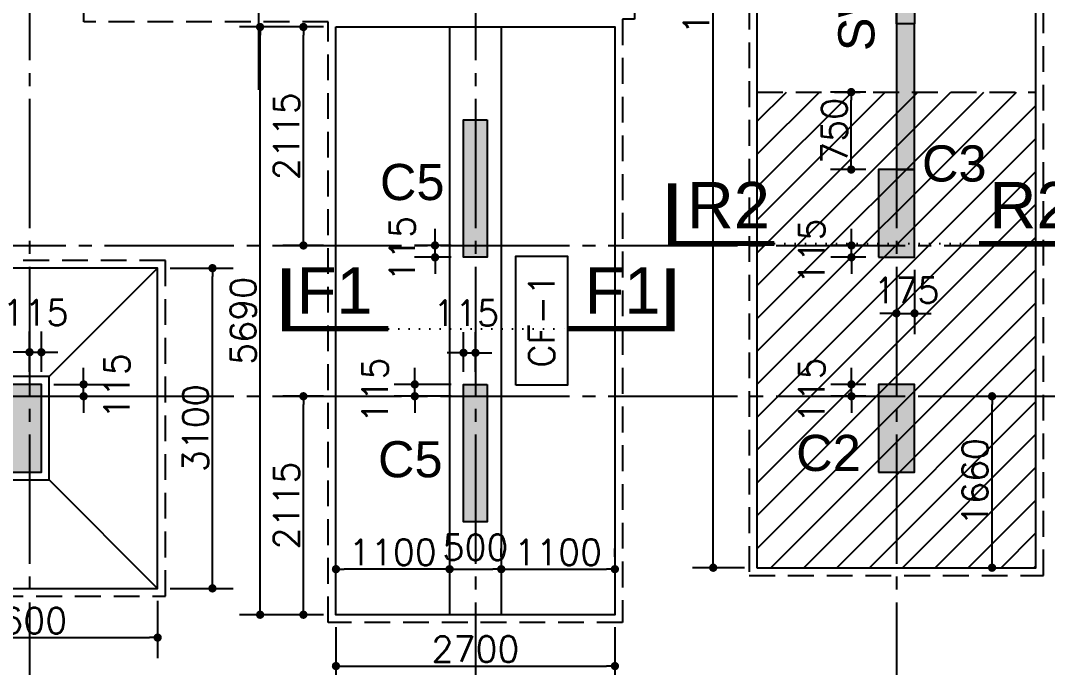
# Model space of a CAD drawing. Extents: x -200722 to 834823, y -494970 to 88783.
# Drawn here: x 308206 to 318145, y 27489 to 33752 of the extents above; entities that cross this region are included whole.
import ezdxf
from ezdxf.enums import TextEntityAlignment as Align

# ---------------------------------------------------------------- set-up
doc = ezdxf.new("R2010")
doc.units = 0
doc.header["$LTSCALE"] = 100
doc.header["$MEASUREMENT"] = 0
doc.header["$PDMODE"] = 34
for name, pattern in [('ACAD_ISO04W100', [30, 24, -3, 0, -3]), ('CL', [3.25, 2.5, -0.25, 0.25, -0.25]), ('DOT', [0.25, 0, -0.25]), ('HIDDEN', [0.375, 0.25, -0.125])]:
    doc.linetypes.add(name, pattern=pattern)
doc.layers.get('0').update_dxf_attribs({"linetype": 'CONTINUOUS'})
doc.layers.get('DEFPOINTS').update_dxf_attribs({"linetype": 'CONTINUOUS'})
for name, color, linetype in [('A-Grid', 5, 'ACAD_ISO04W100'), ('BEAM', 4, 'CONTINUOUS'), ('COL. SHED. STEEL.', 6, 'CONTINUOUS'), ('COL_H', 235, 'CONTINUOUS'), ('DIM', 3, 'CONTINUOUS'), ('F_EXEC', 3, 'HIDDEN'), ('F_FTG1', 11, 'CONTINUOUS'), ('TEXT', 2, 'CONTINUOUS')]:
    doc.layers.add(name, color=color, linetype=linetype)
doc.layers.add('HATCH', color=252, linetype='CONTINUOUS', lineweight=30)
doc.styles.add('AR', font='arial.ttf')
doc.styles.add('ROMANS', font='romans.shx')
doc.styles.get("Standard").update_dxf_attribs({"font": 'simplex.shx'})
doc.styles.add('TIMES-N', font='arial.ttf')
doc.dimstyles.new('STANDARD$0', dxfattribs={"dimtxt": 2.5, "dimasz": 2.5, "dimexe": 2, "dimexo": 0.7, "dimgap": 0.9, "dimtad": 1, "dimdec": 0, "dimdsep": 46, "dimtxsty": 'ROMANS', "dimcen": 0.09, "dimclrd": 4, "dimclre": 4, "dimclrt": 3, "dimadec": 0, "dimazin": 0, "dimtfac": 1, "dimtdec": 0, "dimtmove": 0, "dimatfit": 3, "dimfxl": 1, "dimtolj": 1, "dimtzin": 0, "dimarcsym": 0})

# ---------------------------------------------------------------- blocks, each defined once
blk = doc.blocks.new('DOT')
at = {"color": 0, "linetype": 'ByBlock'}
blk.add_line((-0.5, 0), (-1, 0), dxfattribs=at)
at = {"color": 0, "linetype": 'ByBlock', "const_width": 0.5}
blk.add_lwpolyline([(-0.25, 0, 1), (0.25, 0, 1)], format="xyb", close=True, dxfattribs=at)
blk = doc.blocks.new('*D634')
at = {"layer": 'BEAM', "color": 0, "lineweight": -2, "transparency": 16777216}
for p, q in [((312021.8, 30309.4), (312021.8, 30389.4)), ((312373.6, 30229.4), (311821.8, 30229.4)), ((312021.8, 30114.4), (312021.8, 30229.4)), ((312373.6, 30114.4), (311821.8, 30114.4)), ((312021.8, 30034.4), (312021.8, 29954.4))]:
    blk.add_line(p, q, dxfattribs=at)
at = {"layer": 'DEFPOINTS', "color": 0, "lineweight": -3, "transparency": 16777216}
for p in [(312021.8, 30229.4), (312493.6, 30229.4, 7446.6), (312493.6, 30114.4, 7446.6)]:
    blk.add_point(p, dxfattribs=at)
at = {"layer": 'BEAM', "color": 0, "lineweight": -2, "transparency": 16777216, "xscale": 80, "yscale": 80, "zscale": 80}
for p, rotation in [((312021.8, 30229.4), 270), ((312021.8, 30114.4), 90)]:
    blk.add_blockref('DOT', p, dxfattribs=dict(at, rotation=rotation))
at = {"layer": 'BEAM', "color": 0, "transparency": 16777216, "insert": (311637.8, 30171.9), "char_height": 248, "attachment_point": 5, "rotation": 90}
blk.add_mtext('\\A1;115', dxfattribs=at)
blk = doc.blocks.new('_DOT')
at = {"color": 0, "linetype": 'ByBlock'}
blk.add_line((-0.5, 0), (-1, 0), dxfattribs=at)
at = {"color": 0, "linetype": 'ByBlock', "const_width": 0.5}
blk.add_lwpolyline([(-0.25, 0, 1), (0.25, 0, 1)], format="xyb", close=True, dxfattribs=at)
blk = doc.blocks.new('*D635')
at = {"layer": 'BEAM', "color": 0, "lineweight": -2, "transparency": 16777216}
for p, q in [((312217.4, 31654.4), (312217.4, 31734.4)), ((312373.6, 31574.4), (312017.4, 31574.4)), ((312217.4, 31459.4), (312217.4, 31574.4)), ((312373.6, 31459.4), (312017.4, 31459.4)), ((312217.4, 31379.4), (312217.4, 31299.4))]:
    blk.add_line(p, q, dxfattribs=at)
at = {"layer": 'DEFPOINTS', "color": 0, "lineweight": -3, "transparency": 16777216}
for p in [(312217.4, 31574.4), (312493.6, 31574.4, 7446.6), (312493.6, 31459.4, 7446.6)]:
    blk.add_point(p, dxfattribs=at)
at = {"layer": 'BEAM', "color": 0, "lineweight": -2, "transparency": 16777216, "xscale": 80, "yscale": 80, "zscale": 80}
for p, rotation in [((312217.4, 31574.4), 270), ((312217.4, 31459.4), 90)]:
    blk.add_blockref('DOT', p, dxfattribs=dict(at, rotation=rotation))
at = {"layer": 'BEAM', "color": 0, "transparency": 16777216, "insert": (311899.5, 31541.3), "char_height": 248, "attachment_point": 5, "rotation": 90}
blk.add_mtext('\\A1;115', dxfattribs=at)
blk = doc.blocks.new('*D636')
at = {"layer": 'BEAM', "color": 0, "lineweight": -2, "transparency": 16777216}
for p, q in [((312493.6, 30349.4), (312493.6, 30735.4)), ((312608.6, 30349.4), (312608.6, 30735.4)), ((312413.6, 30535.4), (312333.6, 30535.4)), ((312493.6, 30535.4), (312608.6, 30535.4)), ((312688.6, 30535.4), (312768.6, 30535.4))]:
    blk.add_line(p, q, dxfattribs=at)
at = {"layer": 'DEFPOINTS', "color": 0, "lineweight": -3, "transparency": 16777216}
for p in [(312608.6, 30535.4), (312493.6, 30229.4, 7446.6), (312608.6, 30229.4, 7446.6)]:
    blk.add_point(p, dxfattribs=at)
at = {"layer": 'BEAM', "color": 0, "lineweight": -2, "transparency": 16777216, "xscale": 80, "yscale": 80, "zscale": 80}
blk.add_blockref('DOT', (312493.6, 30535.4), dxfattribs=at)
at = {"layer": 'BEAM', "color": 0, "lineweight": -2, "transparency": 16777216, "xscale": 80, "yscale": 80, "zscale": 80, "rotation": 180}
blk.add_blockref('DOT', (312608.6, 30535.4), dxfattribs=at)
at = {"layer": 'BEAM', "color": 0, "transparency": 16777216, "insert": (312518.2, 30919.4), "char_height": 248, "attachment_point": 5}
blk.add_mtext('\\A1;115', dxfattribs=at)
blk = doc.blocks.new('*D637')
at = {"layer": 'BEAM', "color": 0, "lineweight": -2, "transparency": 16777216}
for p, q in [((311138.6, 30114.4), (310743.7, 30114.4)), ((310943.7, 28079.4), (310943.7, 30034.4)), ((311138.6, 27999.4), (310743.7, 27999.4))]:
    blk.add_line(p, q, dxfattribs=at)
at = {"layer": 'DEFPOINTS', "color": 0, "lineweight": -3, "transparency": 16777216}
for p in [(310943.7, 30114.4), (311258.6, 30114.4, 7446.6), (311258.6, 27999.4, 7446.6)]:
    blk.add_point(p, dxfattribs=at)
at = {"layer": 'BEAM', "color": 0, "lineweight": -2, "transparency": 16777216, "xscale": 80, "yscale": 80, "zscale": 80}
for p, rotation in [((310943.7, 30114.4), 90), ((310943.7, 27999.4), 270)]:
    blk.add_blockref('DOT', p, dxfattribs=dict(at, rotation=rotation))
at = {"layer": 'BEAM', "color": 0, "transparency": 16777216, "insert": (310779.7, 29056.9), "char_height": 248, "attachment_point": 5, "rotation": 90}
blk.add_mtext('\\A1;2115', dxfattribs=at)
blk = doc.blocks.new('*D638')
at = {"layer": 'BEAM', "color": 0, "lineweight": -2, "transparency": 16777216}
for p, q in [((311138.6, 33689.4), (310743.7, 33689.4)), ((310943.7, 31654.4), (310943.7, 33609.4)), ((311138.6, 31574.4), (310743.7, 31574.4))]:
    blk.add_line(p, q, dxfattribs=at)
at = {"layer": 'DEFPOINTS', "color": 0, "lineweight": -3, "transparency": 16777216}
for p in [(310943.7, 33689.4), (311258.6, 33689.4, 7446.6), (311258.6, 31574.4, 7446.6)]:
    blk.add_point(p, dxfattribs=at)
at = {"layer": 'BEAM', "color": 0, "lineweight": -2, "transparency": 16777216, "xscale": 80, "yscale": 80, "zscale": 80}
for p, rotation in [((310943.7, 33689.4), 90), ((310943.7, 31574.4), 270)]:
    blk.add_blockref('DOT', p, dxfattribs=dict(at, rotation=rotation))
at = {"layer": 'BEAM', "color": 0, "transparency": 16777216, "insert": (310779.7, 32631.9), "char_height": 248, "attachment_point": 5, "rotation": 90}
blk.add_mtext('\\A1;2115', dxfattribs=at)
blk = doc.blocks.new('*D639')
at = {"layer": 'BEAM', "color": 0, "lineweight": -2, "transparency": 16777216}
for p, q in [((311138.6, 33689.4), (310324.5, 33689.4)), ((310524.5, 28079.4), (310524.5, 33609.4)), ((311138.6, 27999.4), (310324.5, 27999.4))]:
    blk.add_line(p, q, dxfattribs=at)
at = {"layer": 'DEFPOINTS', "color": 0, "lineweight": -3, "transparency": 16777216}
for p in [(310524.5, 33689.4), (311258.6, 33689.4, 7446.6), (311258.6, 27999.4, 7446.6)]:
    blk.add_point(p, dxfattribs=at)
at = {"layer": 'BEAM', "color": 0, "lineweight": -2, "transparency": 16777216, "xscale": 80, "yscale": 80, "zscale": 80}
for p, rotation in [((310524.5, 33689.4), 90), ((310524.5, 27999.4), 270)]:
    blk.add_blockref('DOT', p, dxfattribs=dict(at, rotation=rotation))
at = {"layer": 'BEAM', "color": 0, "transparency": 16777216, "insert": (310360.5, 30844.4), "char_height": 248, "attachment_point": 5, "rotation": 90}
blk.add_mtext('\\A1;5690', dxfattribs=at)
blk = doc.blocks.new('*D640')
at = {"layer": 'BEAM', "color": 0, "lineweight": -2, "transparency": 16777216}
for p, q in [((311258.6, 27879.4), (311258.6, 27302.3)), ((313958.6, 27879.4), (313958.6, 27302.3)), ((311338.6, 27502.3), (313878.6, 27502.3))]:
    blk.add_line(p, q, dxfattribs=at)
at = {"layer": 'DEFPOINTS', "color": 0, "lineweight": -3, "transparency": 16777216}
for p in [(311258.6, 27999.4, 7446.6), (313958.6, 27999.4, 7446.6), (313958.6, 27502.3)]:
    blk.add_point(p, dxfattribs=at)
at = {"layer": 'BEAM', "color": 0, "lineweight": -2, "transparency": 16777216, "xscale": 80, "yscale": 80, "zscale": 80, "rotation": 180}
blk.add_blockref('DOT', (311258.6, 27502.3), dxfattribs=at)
at = {"layer": 'BEAM', "color": 0, "lineweight": -2, "transparency": 16777216, "xscale": 80, "yscale": 80, "zscale": 80}
blk.add_blockref('DOT', (313958.6, 27502.3), dxfattribs=at)
at = {"layer": 'BEAM', "color": 0, "transparency": 16777216, "insert": (312608.6, 27666.3), "char_height": 248, "attachment_point": 5}
blk.add_mtext('\\A1;2700', dxfattribs=at)
blk = doc.blocks.new('*D641')
at = {"layer": 'BEAM', "color": 0, "lineweight": -2, "transparency": 16777216}
for p, q in [((311258.6, 28560.4), (311258.6, 28640.4)), ((312358.6, 28560.4), (312358.6, 28640.4)), ((312278.6, 28440.4), (311338.6, 28440.4))]:
    blk.add_line(p, q, dxfattribs=at)
at = {"layer": 'DEFPOINTS', "color": 0, "lineweight": -3, "transparency": 16777216}
for p in [(311258.6, 28440.4, 7446.6), (311258.6, 28440.4), (312358.6, 28440.4, 7446.6)]:
    blk.add_point(p, dxfattribs=at)
at = {"layer": 'BEAM', "color": 0, "lineweight": -2, "transparency": 16777216, "xscale": 80, "yscale": 80, "zscale": 80, "rotation": 180}
blk.add_blockref('DOT', (311258.6, 28440.4), dxfattribs=at)
at = {"layer": 'BEAM', "color": 0, "lineweight": -2, "transparency": 16777216, "xscale": 80, "yscale": 80, "zscale": 80}
blk.add_blockref('DOT', (312358.6, 28440.4), dxfattribs=at)
at = {"layer": 'BEAM', "color": 0, "transparency": 16777216, "insert": (311808.6, 28604.4), "char_height": 248, "attachment_point": 5}
blk.add_mtext('\\A1;1100', dxfattribs=at)
blk = doc.blocks.new('*D642')
at = {"layer": 'BEAM', "color": 0, "lineweight": -2, "transparency": 16777216}
for p, q in [((312858.6, 28560.4), (312858.6, 28640.4)), ((313958.6, 28560.4), (313958.6, 28640.4)), ((312938.6, 28440.4), (313878.6, 28440.4))]:
    blk.add_line(p, q, dxfattribs=at)
at = {"layer": 'DEFPOINTS', "color": 0, "lineweight": -3, "transparency": 16777216}
for p in [(312858.6, 28440.4, 7446.6), (313958.6, 28440.4, 7446.6), (313958.6, 28440.4)]:
    blk.add_point(p, dxfattribs=at)
at = {"layer": 'BEAM', "color": 0, "lineweight": -2, "transparency": 16777216, "xscale": 80, "yscale": 80, "zscale": 80, "rotation": 180}
blk.add_blockref('DOT', (312858.6, 28440.4), dxfattribs=at)
at = {"layer": 'BEAM', "color": 0, "lineweight": -2, "transparency": 16777216, "xscale": 80, "yscale": 80, "zscale": 80}
blk.add_blockref('DOT', (313958.6, 28440.4), dxfattribs=at)
at = {"layer": 'BEAM', "color": 0, "transparency": 16777216, "insert": (313408.6, 28604.4), "char_height": 248, "attachment_point": 5}
blk.add_mtext('\\A1;1100', dxfattribs=at)
blk = doc.blocks.new('*D643')
at = {"layer": 'BEAM', "color": 0, "lineweight": -2, "transparency": 16777216}
for p, q in [((312858.6, 28560.4), (312858.6, 28640.4)), ((312438.6, 28440.4), (312778.6, 28440.4)), ((312358.6, 28320.4), (312358.6, 28240.4))]:
    blk.add_line(p, q, dxfattribs=at)
at = {"layer": 'DEFPOINTS', "color": 0, "lineweight": -3, "transparency": 16777216}
for p in [(312358.6, 28440.4, 7446.6), (312858.6, 28440.4, 7446.6), (312858.6, 28440.4)]:
    blk.add_point(p, dxfattribs=at)
at = {"layer": 'BEAM', "color": 0, "lineweight": -2, "transparency": 16777216, "xscale": 80, "yscale": 80, "zscale": 80, "rotation": 180}
blk.add_blockref('DOT', (312358.6, 28440.4), dxfattribs=at)
at = {"layer": 'BEAM', "color": 0, "lineweight": -2, "transparency": 16777216, "xscale": 80, "yscale": 80, "zscale": 80}
blk.add_blockref('DOT', (312858.6, 28440.4), dxfattribs=at)
at = {"layer": 'BEAM', "color": 0, "transparency": 16777216, "insert": (312608.6, 28652.2), "char_height": 248, "attachment_point": 5}
blk.add_mtext('\\A1;500', dxfattribs=at)
blk = doc.blocks.new('*D693')
at = {"layer": 'BEAM', "color": 0, "lineweight": -2, "transparency": 16777216}
for p, q in [((306932.6, 28134.4), (306932.6, 27578.2)), ((309532.6, 28134.4), (309532.6, 27578.2)), ((307012.6, 27778.2), (309452.6, 27778.2))]:
    blk.add_line(p, q, dxfattribs=at)
at = {"layer": 'DEFPOINTS', "color": 0, "lineweight": -3, "transparency": 16777216}
for p in [(306932.6, 28254.4, 7446.6), (309532.6, 28254.4, 7446.6), (309532.6, 27778.2)]:
    blk.add_point(p, dxfattribs=at)
at = {"layer": 'BEAM', "color": 0, "lineweight": -2, "transparency": 16777216, "xscale": 80, "yscale": 80, "zscale": 80, "rotation": 180}
blk.add_blockref('DOT', (306932.6, 27778.2), dxfattribs=at)
at = {"layer": 'BEAM', "color": 0, "lineweight": -2, "transparency": 16777216, "xscale": 80, "yscale": 80, "zscale": 80}
blk.add_blockref('DOT', (309532.6, 27778.2), dxfattribs=at)
at = {"layer": 'BEAM', "color": 0, "transparency": 16777216, "insert": (308232.6, 27942.2), "char_height": 248, "attachment_point": 5}
blk.add_mtext('\\A1;2600', dxfattribs=at)
blk = doc.blocks.new('*D694')
at = {"layer": 'BEAM', "color": 0, "lineweight": -2, "transparency": 16777216}
for p, q in [((309652.6, 31354.4), (310263.2, 31354.4)), ((310063.2, 28334.4), (310063.2, 31274.4)), ((309652.6, 28254.4), (310263.2, 28254.4))]:
    blk.add_line(p, q, dxfattribs=at)
at = {"layer": 'DEFPOINTS', "color": 0, "lineweight": -3, "transparency": 16777216}
for p in [(309532.6, 31354.4, 7446.6), (310063.2, 31354.4), (309532.6, 28254.4, 7446.6)]:
    blk.add_point(p, dxfattribs=at)
at = {"layer": 'BEAM', "color": 0, "lineweight": -2, "transparency": 16777216, "xscale": 80, "yscale": 80, "zscale": 80}
for p, rotation in [((310063.2, 31354.4), 90), ((310063.2, 28254.4), 270)]:
    blk.add_blockref('DOT', p, dxfattribs=dict(at, rotation=rotation))
at = {"layer": 'BEAM', "color": 0, "transparency": 16777216, "insert": (309899.2, 29804.4), "char_height": 248, "attachment_point": 5, "rotation": 90}
blk.add_mtext('\\A1;3100', dxfattribs=at)
blk = doc.blocks.new('*D785')
at = {"layer": 'BEAM', "color": 0, "lineweight": -2, "transparency": 16777216}
for p, q in [((308292.6, 30349.4), (308292.6, 30740.5)), ((308407.6, 30349.4), (308407.6, 30740.5)), ((308212.6, 30540.5), (308132.6, 30540.5)), ((308292.6, 30540.5), (308407.6, 30540.5)), ((308487.6, 30540.5), (308567.6, 30540.5))]:
    blk.add_line(p, q, dxfattribs=at)
at = {"layer": 'DEFPOINTS', "color": 0, "lineweight": -3, "transparency": 16777216}
for p in [(308407.6, 30540.5), (308292.6, 30229.4, 7446.6), (308407.6, 30229.4, 7446.6)]:
    blk.add_point(p, dxfattribs=at)
at = {"layer": 'BEAM', "color": 0, "lineweight": -2, "transparency": 16777216, "xscale": 80, "yscale": 80, "zscale": 80}
blk.add_blockref('DOT', (308292.6, 30540.5), dxfattribs=at)
at = {"layer": 'BEAM', "color": 0, "lineweight": -2, "transparency": 16777216, "xscale": 80, "yscale": 80, "zscale": 80, "rotation": 180}
blk.add_blockref('DOT', (308407.6, 30540.5), dxfattribs=at)
at = {"layer": 'BEAM', "color": 0, "transparency": 16777216, "insert": (308350.1, 30924.5), "char_height": 248, "attachment_point": 5}
blk.add_mtext('\\A1;115', dxfattribs=at)
blk = doc.blocks.new('*D786')
at = {"layer": 'BEAM', "color": 0, "lineweight": -2, "transparency": 16777216}
for p, q in [((308816.1, 30309.4), (308816.1, 30389.4)), ((308527.6, 30229.4), (309016.1, 30229.4)), ((308816.1, 30114.4), (308816.1, 30229.4)), ((308527.6, 30114.4), (309016.1, 30114.4)), ((308816.1, 30034.4), (308816.1, 29954.4))]:
    blk.add_line(p, q, dxfattribs=at)
at = {"layer": 'DEFPOINTS', "color": 0, "lineweight": -3, "transparency": 16777216}
for p in [(308407.6, 30229.4, 7446.6), (308816.1, 30229.4), (308407.6, 30114.4, 7446.6)]:
    blk.add_point(p, dxfattribs=at)
at = {"layer": 'BEAM', "color": 0, "lineweight": -2, "transparency": 16777216, "xscale": 80, "yscale": 80, "zscale": 80}
for p, rotation in [((308816.1, 30229.4), 270), ((308816.1, 30114.4), 90)]:
    blk.add_blockref('DOT', p, dxfattribs=dict(at, rotation=rotation))
at = {"layer": 'BEAM', "color": 0, "transparency": 16777216, "insert": (309137.5, 30212.8), "char_height": 248, "attachment_point": 5, "rotation": 90}
blk.add_mtext('\\A1;115', dxfattribs=at)
blk = doc.blocks.new('*D859')
at = {"layer": 'BEAM', "color": 0, "lineweight": -2, "transparency": 16777216}
for p, q in [((316978.6, 30114.4), (317809.1, 30114.4)), ((317609.1, 28534.4), (317609.1, 30034.4)), ((316978.6, 28454.4), (317809.1, 28454.4))]:
    blk.add_line(p, q, dxfattribs=at)
at = {"layer": 'DEFPOINTS', "color": 0, "lineweight": -3, "transparency": 16777216}
for p in [(316858.6, 30114.4, 7446.6), (317609.1, 30114.4), (316858.6, 28454.4, 7446.6)]:
    blk.add_point(p, dxfattribs=at)
at = {"layer": 'BEAM', "color": 0, "lineweight": -2, "transparency": 16777216, "xscale": 80, "yscale": 80, "zscale": 80}
for p, rotation in [((317609.1, 30114.4), 90), ((317609.1, 28454.4), 270)]:
    blk.add_blockref('DOT', p, dxfattribs=dict(at, rotation=rotation))
at = {"layer": 'BEAM', "color": 0, "transparency": 16777216, "insert": (317445.1, 29284.4), "char_height": 248, "attachment_point": 5, "rotation": 90}
blk.add_mtext('\\A1;1660', dxfattribs=at)
blk = doc.blocks.new('*D860')
at = {"layer": 'BEAM', "color": 0, "lineweight": -2, "transparency": 16777216}
for p, q in [((315213.6, 39839.4), (314710, 39839.4)), ((314910, 28534.4), (314910, 39759.4)), ((315213.6, 28454.4), (314710, 28454.4))]:
    blk.add_line(p, q, dxfattribs=at)
at = {"layer": 'DEFPOINTS', "color": 0, "lineweight": -3, "transparency": 16777216}
for p in [(314910, 39839.4), (315333.6, 39839.4, 7446.6), (315333.6, 28454.4, 7446.6)]:
    blk.add_point(p, dxfattribs=at)
at = {"layer": 'BEAM', "color": 0, "lineweight": -2, "transparency": 16777216, "xscale": 80, "yscale": 80, "zscale": 80}
for p, rotation in [((314910, 39839.4), 90), ((314910, 28454.4), 270)]:
    blk.add_blockref('DOT', p, dxfattribs=dict(at, rotation=rotation))
at = {"layer": 'BEAM', "color": 0, "transparency": 16777216, "insert": (314746, 34146.9), "char_height": 248, "attachment_point": 5, "rotation": 90}
blk.add_mtext('\\A1;11385', dxfattribs=at)
blk = doc.blocks.new('*D885')
at = {"layer": 'BEAM', "color": 0, "lineweight": -2, "transparency": 16777216}
for p, q in [((316683.6, 31339.4), (316683.6, 30717)), ((316858.6, 31339.4), (316858.6, 30717)), ((316603.6, 30917), (316523.6, 30917)), ((316683.6, 30917), (316858.6, 30917)), ((316938.6, 30917), (317018.6, 30917))]:
    blk.add_line(p, q, dxfattribs=at)
at = {"layer": 'DEFPOINTS', "color": 0, "lineweight": -3, "transparency": 16777216}
for p in [(316683.6, 31459.4, 7446.6), (316858.6, 31459.4, 7446.6), (316858.6, 30917)]:
    blk.add_point(p, dxfattribs=at)
at = {"layer": 'BEAM', "color": 0, "lineweight": -2, "transparency": 16777216, "xscale": 80, "yscale": 80, "zscale": 80}
blk.add_blockref('DOT', (316683.6, 30917), dxfattribs=at)
at = {"layer": 'BEAM', "color": 0, "lineweight": -2, "transparency": 16777216, "xscale": 80, "yscale": 80, "zscale": 80, "rotation": 180}
blk.add_blockref('DOT', (316858.6, 30917), dxfattribs=at)
at = {"layer": 'BEAM', "color": 0, "transparency": 16777216, "insert": (316780.5, 31139.3), "char_height": 248, "attachment_point": 5}
blk.add_mtext('\\A1;175', dxfattribs=at)
blk = doc.blocks.new('*D886')
at = {"layer": 'BEAM', "color": 0, "lineweight": -2, "transparency": 16777216}
for p, q in [((316248.2, 31654.4), (316248.2, 31734.4)), ((316388.6, 31574.4), (316048.2, 31574.4)), ((316248.2, 31459.4), (316248.2, 31574.4)), ((316388.6, 31459.4), (316048.2, 31459.4)), ((316248.2, 31379.4), (316248.2, 31299.4))]:
    blk.add_line(p, q, dxfattribs=at)
at = {"layer": 'DEFPOINTS', "color": 0, "lineweight": -3, "transparency": 16777216}
for p in [(316248.2, 31574.4), (316508.6, 31574.4, 7446.6), (316508.6, 31459.4, 7446.6)]:
    blk.add_point(p, dxfattribs=at)
at = {"layer": 'BEAM', "color": 0, "lineweight": -2, "transparency": 16777216, "xscale": 80, "yscale": 80, "zscale": 80}
for p, rotation in [((316248.2, 31574.4), 270), ((316248.2, 31459.4), 90)]:
    blk.add_blockref('DOT', p, dxfattribs=dict(at, rotation=rotation))
at = {"layer": 'BEAM', "color": 0, "transparency": 16777216, "insert": (315864.2, 31516.9), "char_height": 248, "attachment_point": 5, "rotation": 90}
blk.add_mtext('\\A1;115', dxfattribs=at)
blk = doc.blocks.new('*D887')
at = {"layer": 'BEAM', "color": 0, "lineweight": -2, "transparency": 16777216}
for p, q in [((316248.2, 30309.4), (316248.2, 30389.4)), ((316388.6, 30229.4), (316048.2, 30229.4)), ((316248.2, 30114.4), (316248.2, 30229.4)), ((316388.6, 30114.4), (316048.2, 30114.4)), ((316248.2, 30034.4), (316248.2, 29954.4))]:
    blk.add_line(p, q, dxfattribs=at)
at = {"layer": 'DEFPOINTS', "color": 0, "lineweight": -3, "transparency": 16777216}
for p in [(316248.2, 30229.4), (316508.6, 30229.4, 7446.6), (316508.6, 30114.4, 7446.6)]:
    blk.add_point(p, dxfattribs=at)
at = {"layer": 'BEAM', "color": 0, "lineweight": -2, "transparency": 16777216, "xscale": 80, "yscale": 80, "zscale": 80}
for p, rotation in [((316248.2, 30229.4), 270), ((316248.2, 30114.4), 90)]:
    blk.add_blockref('DOT', p, dxfattribs=dict(at, rotation=rotation))
at = {"layer": 'BEAM', "color": 0, "transparency": 16777216, "insert": (315864.2, 30171.9), "char_height": 248, "attachment_point": 5, "rotation": 90}
blk.add_mtext('\\A1;115', dxfattribs=at)
blk = doc.blocks.new('*D1128')
at = {"layer": 'BEAM', "color": 0, "lineweight": -2, "transparency": 16777216}
for p, q in [((316388.6, 33059.4), (316045.9, 33059.4)), ((316245.9, 32389.4), (316245.9, 32979.4)), ((316388.6, 32309.4), (316045.9, 32309.4))]:
    blk.add_line(p, q, dxfattribs=at)
at = {"layer": 'DEFPOINTS', "color": 0, "lineweight": -3, "transparency": 16777216}
for p in [(316245.9, 33059.4), (316508.6, 33059.4, 7446.6), (316508.6, 32309.4, 7446.6)]:
    blk.add_point(p, dxfattribs=at)
at = {"layer": 'BEAM', "color": 0, "lineweight": -2, "transparency": 16777216, "xscale": 80, "yscale": 80, "zscale": 80}
for p, rotation in [((316245.9, 33059.4), 90), ((316245.9, 32309.4), 270)]:
    blk.add_blockref('DOT', p, dxfattribs=dict(at, rotation=rotation))
at = {"layer": 'BEAM', "color": 0, "transparency": 16777216, "insert": (316081.9, 32684.4), "char_height": 248, "attachment_point": 5, "rotation": 90}
blk.add_mtext('\\A1;750', dxfattribs=at)

msp = doc.modelspace()

# ---------------------------------------------------------------- hatches: boundary and pattern name
at = {"layer": 'COL_H', "ltscale": 0.4, "true_color": 0x000000}
for points in [[(316683.6, 33718.4), (316683.6, 34518.4), (316858.6, 34518.4), (316858.6, 33718.4)], [(316858.6, 33718.4), (316683.6, 33718.4), (316683.6, 32309.4), (316858.6, 32309.4)], [(312723.6, 32789.4), (312723.6, 31459.4), (312493.6, 31459.4), (312493.6, 32789.4)], [(316508.6, 31459.4), (316858.6, 31459.4), (316858.6, 32309.4), (316508.6, 32309.4)], [(308057.6, 29379.4), (308407.6, 29379.4), (308407.6, 30229.4), (308057.6, 30229.4)], [(312723.6, 30229.4), (312723.6, 28899.4), (312493.6, 28899.4), (312493.6, 30229.4)], [(316508.6, 29379.4), (316858.6, 29379.4), (316858.6, 30229.4), (316508.6, 30229.4)]]:
    msp.add_hatch(color=18, dxfattribs=at).paths.add_polyline_path(points)
at = {"layer": 'HATCH', "lineweight": -3, "ltscale": 0.4, "true_color": 0x000000}
h = msp.add_hatch(dxfattribs=at)
h.set_pattern_fill('ANSI31', color=18, scale=1800, style=0)
h.paths.add_polyline_path([(315333.6, 33059.4), (318033.6, 33059.4), (318033.6, 28454.4), (315333.6, 28454.4)])

# ---------------------------------------------------------------- linework, layer by layer
at = {"color": 1, "linetype": 'DOT', "ltscale": 4}
for p, q in [((315502.5, 31593.4), (317484, 31593.4)), ((311766.5, 30768.5, 7446.6), (313508.1, 30768.5, 7446.6))]:
    msp.add_line(p, q, dxfattribs=at)
at = {"layer": 'A-Grid', "color": 8, "linetype": 'CL', "ltscale": 5}
for p, q in [((310507.6, 61841.9, 7446.6), (310507.6, 33081.6, 7446.6)), ((224519.6, 31574.4, 7446.6), (327010.7, 31574.4, 7446.6)), ((224519.6, 30114.4, 7446.6), (327010.7, 30114.4, 7446.6))]:
    msp.add_line(p, q, dxfattribs=at)
at = {"layer": 'A-Grid', "color": 8, "linetype": 'CL', "ltscale": 5, "elevation": 7446.6}
for points in [[(308292.6, 62242.9), (308292.6, 13726.9)], [(312608.6, 62242.9), (312608.6, 13726.9)], [(316683.6, 62242.9), (316683.6, 13726.9)]]:
    msp.add_lwpolyline(points, dxfattribs=at)
at = {"layer": 'COL. SHED. STEEL.', "color": 18, "ltscale": 500, "true_color": 0x000000, "elevation": 7446.6}
for points in [[(316683.6, 33718.4), (316683.6, 34518.4), (316858.6, 34518.4), (316858.6, 33718.4), (316858.6, 33718.4), (316683.6, 33718.4)], [(312723.6, 32789.4), (312723.6, 31459.4), (312493.6, 31459.4), (312493.6, 32789.4), (312723.6, 32789.4)], [(316508.6, 31459.4), (316858.6, 31459.4), (316858.6, 32309.4), (316508.6, 32309.4), (316508.6, 31459.4)], [(308057.6, 29379.4), (308407.6, 29379.4), (308407.6, 30229.4), (308057.6, 30229.4), (308057.6, 29379.4)], [(312723.6, 30229.4), (312723.6, 28899.4), (312493.6, 28899.4), (312493.6, 30229.4), (312723.6, 30229.4)], [(316508.6, 29379.4), (316858.6, 29379.4), (316858.6, 30229.4), (316508.6, 30229.4), (316508.6, 29379.4)]]:
    msp.add_lwpolyline(points, dxfattribs=at)
msp.add_lwpolyline([(316858.6, 33718.4), (316683.6, 33718.4), (316683.6, 32309.4), (316858.6, 32309.4)], close=True, dxfattribs=at)
at = {"layer": 'DIM', "color": 1}
for points in [[(314513.3, 32176.5, 80, 80, 0), (314513.3, 31593.4, 50, 50, 0), (315502.5, 31593.4, 50, 50, 0)], [(318473.2, 32176.5, 80, 80, 0), (318473.2, 31593.4, 50, 50, 0), (317484, 31593.4, 50, 50, 0)]]:
    msp.add_lwpolyline(points, format="xyseb", dxfattribs=at)
at = {"layer": 'DIM', "color": 1, "elevation": 7446.6}
for points in [[(310777.4, 31351.6, 80, 80, 0), (310777.4, 30768.5, 50, 50, 0), (311766.5, 30768.5, 50, 50, 0)], [(314497.2, 31351.6, 80, 80, 0), (314497.2, 30768.5, 50, 50, 0), (313508.1, 30768.5, 50, 50, 0)]]:
    msp.add_lwpolyline(points, format="xyseb", dxfattribs=at)
at = {"layer": 'F_EXEC', "color": 18, "ltscale": 10, "true_color": 0x000000, "elevation": 7446.6}
msp.add_lwpolyline([(314148.6, 33764.4), (314033.6, 33764.4), (314033.6, 27924.4), (311183.6, 27924.4), (311183.6, 33739.4), (308817.6, 33739.4), (308817.6, 39914.4), (312147.6, 39914.4), (312147.6, 38024.4), (314148.6, 38024.4), (314148.6, 33764.4)], dxfattribs=at)
for points in [[(315258.6, 28379.4), (318108.6, 28379.4), (318108.6, 39914.4), (315258.6, 39914.4)], [(306857.6, 28179.4), (309607.6, 28179.4), (309607.6, 31429.4), (306857.6, 31429.4)]]:
    msp.add_lwpolyline(points, close=True, dxfattribs=at)
at = {"layer": 'F_FTG1', "color": 18, "ltscale": 0.4, "true_color": 0x000000}
for p, q in [((312358.6, 33689.4, 7446.6), (312358.6, 27999.4, 7446.6)), ((312858.6, 33689.4, 7446.6), (312858.6, 27999.4, 7446.6)), ((308482.6, 30304.4, 7446.6), (309532.6, 31354.4, 7446.6)), ((308482.6, 29304.4, 7446.6), (309532.6, 28254.4, 7446.6))]:
    msp.add_line(p, q, dxfattribs=at)
at = {"layer": 'F_FTG1', "color": 18, "linetype": 'HIDDEN', "ltscale": 10, "true_color": 0x000000}
msp.add_line((315333.6, 33059.4, 7446.6), (318033.6, 33059.4, 7446.6), dxfattribs=at)
at = {"layer": 'F_FTG1', "color": 18, "ltscale": 0.4, "true_color": 0x000000, "elevation": 7446.6}
for points in [[(315333.6, 28454.4), (318033.6, 28454.4), (318033.6, 39839.4), (315333.6, 39839.4)], [(311258.6, 33689.4), (313958.6, 33689.4), (313958.6, 27999.4), (311258.6, 27999.4)], [(306932.6, 28254.4), (309532.6, 28254.4), (309532.6, 31354.4), (306932.6, 31354.4)], [(307982.6, 29304.4), (308482.6, 29304.4), (308482.6, 30304.4), (307982.6, 30304.4)]]:
    msp.add_lwpolyline(points, close=True, dxfattribs=at)
at = {"layer": 'TEXT', "color": 18, "true_color": 0x000000}
msp.add_lwpolyline([(313000.5, 30222.6), (313000.5, 31471.4), (313500.3, 31471.4), (313500.3, 30222.6)], close=True, dxfattribs=at)

# ---------------------------------------------------------------- texts
at = {"layer": 'TEXT', "color": 18, "true_color": 0x000000, "style": 'AR'}
msp.add_text('SW-6', height=350, rotation=90, dxfattribs=at).set_placement((316470.5, 33454.8, 3998.7))
for s, p in [('C3', (316930.9, 32193.2)), ('C5', (311684.3, 32013.6, 3998.7)), ('C2', (315713.1, 29390.8, 3998.7)), ('C5', (311665.6, 29329.6, 3998.7))]:
    msp.add_text(s, height=350, dxfattribs=at).set_placement(p)
at = {"layer": 'TEXT', "color": 18, "true_color": 0x000000, "style": 'TIMES-N'}
for s, p in [('R2', (314655.2, 31963.9)), ('R2', (317584.3, 31963.9)), ('F1', (310879.4, 31139, 7446.6)), ('F1', (313665, 31139, 7446.6))]:
    msp.add_text(s, height=450, dxfattribs=at).set_placement(p, align=Align.MIDDLE_LEFT)
at = {"layer": 'TEXT', "color": 18, "true_color": 0x000000}
msp.add_text('CF-1', height=250, rotation=90, dxfattribs=at).set_placement((313250.4, 30847), align=Align.MIDDLE)

# ---------------------------------------------------------------- dimensions: what is measured, and where the dimension line sits
at = {"layer": 'BEAM', "color": 18, "true_color": 0x000000}
for base, p1, p2, angle, picture, middle in [((314910, 39839.4), (315333.6, 28454.4, 7446.6), (315333.6, 39839.4, 7446.6), 90, '*D860', (314746, 34146.9)), ((310524.5, 33689.4), (311258.6, 27999.4, 7446.6), (311258.6, 33689.4, 7446.6), 90, '*D639', (310360.5, 30844.4)), ((310943.7, 33689.4), (311258.6, 31574.4, 7446.6), (311258.6, 33689.4, 7446.6), 90, '*D638', (310779.7, 32631.9)), ((316245.9, 33059.4), (316508.6, 32309.4, 7446.6), (316508.6, 33059.4, 7446.6), 90, '*D1128', (316081.9, 32684.4)), ((316248.2, 31574.4), (316508.6, 31459.4, 7446.6), (316508.6, 31574.4, 7446.6), 90, '*D886', (315864.2, 31516.9)), ((310063.2, 31354.4), (309532.6, 28254.4, 7446.6), (309532.6, 31354.4, 7446.6), 90, '*D694', (309899.2, 29804.4)), ((308407.6, 30540.5), (308292.6, 30229.4, 7446.6), (308407.6, 30229.4, 7446.6), 180, '*D785', (308350.1, 30924.5)), ((312021.8, 30229.4), (312493.6, 30114.4, 7446.6), (312493.6, 30229.4, 7446.6), 90, '*D634', (311637.8, 30171.9)), ((316248.2, 30229.4), (316508.6, 30114.4, 7446.6), (316508.6, 30229.4, 7446.6), 90, '*D887', (315864.2, 30171.9)), ((310943.7, 30114.4), (311258.6, 27999.4, 7446.6), (311258.6, 30114.4, 7446.6), 90, '*D637', (310779.7, 29056.9)), ((317609.1, 30114.4), (316858.6, 28454.4, 7446.6), (316858.6, 30114.4, 7446.6), 90, '*D859', (317445.1, 29284.4))]:
    dim = msp.add_linear_dim(base=base, p1=p1, p2=p2, angle=angle, dimstyle='STANDARD$0', override={"dimscale": 8, "dimtxt": 31, "dimasz": 10, "dimexe": 25, "dimexo": 15, "dimgap": 5, "dimzin": 3, "dimtxsty": 'Standard', "dimblk": 'DOT', "dimcen": 3, "dimdle": 1, "dimclrd": 0, "dimclre": 0, "dimclrt": 0, "dimtmove": 2, "dimldrblk": 'DOT', "dimtzin": 3}, dxfattribs=at)
    dim.commit()
    dim.dimension.update_dxf_attribs({"geometry": picture, "text_midpoint": middle})
for base, p1, p2, picture, middle in [((312217.4, 31574.4), (312493.6, 31459.4, 7446.6), (312493.6, 31574.4, 7446.6), '*D635', (311899.5, 31541.3)), ((308816.1, 30229.4), (308407.6, 30114.4, 7446.6), (308407.6, 30229.4, 7446.6), '*D786', (309137.5, 30212.8))]:
    dim = msp.add_linear_dim(base=base, p1=p1, p2=p2, angle=90, dimstyle='STANDARD$0', override={"dimscale": 8, "dimtxt": 31, "dimasz": 10, "dimexe": 25, "dimexo": 15, "dimgap": 5, "dimzin": 3, "dimtxsty": 'Standard', "dimblk": 'DOT', "dimcen": 3, "dimdle": 1, "dimclrd": 0, "dimclre": 0, "dimclrt": 0, "dimtmove": 2, "dimldrblk": 'DOT', "dimtzin": 3}, dxfattribs=at)
    dim.commit()
    dim.dimension.update_dxf_attribs({"geometry": picture, "text_midpoint": middle, "dimtype": 160})
for base, p1, p2, picture, middle in [((316858.6, 30917), (316683.6, 31459.4, 7446.6), (316858.6, 31459.4, 7446.6), '*D885', (316780.5, 31139.3)), ((312608.6, 30535.4), (312493.6, 30229.4, 7446.6), (312608.6, 30229.4, 7446.6), '*D636', (312518.2, 30919.4)), ((312858.6, 28440.4), (312358.6, 28440.4, 7446.6), (312858.6, 28440.4, 7446.6), '*D643', (312608.6, 28652.2))]:
    dim = msp.add_linear_dim(base=base, p1=p1, p2=p2, dimstyle='STANDARD$0', override={"dimscale": 8, "dimtxt": 31, "dimasz": 10, "dimexe": 25, "dimexo": 15, "dimgap": 5, "dimzin": 3, "dimtxsty": 'Standard', "dimblk": 'DOT', "dimcen": 3, "dimdle": 1, "dimclrd": 0, "dimclre": 0, "dimclrt": 0, "dimtmove": 2, "dimldrblk": 'DOT', "dimtzin": 3}, dxfattribs=at)
    dim.commit()
    dim.dimension.update_dxf_attribs({"geometry": picture, "text_midpoint": middle, "dimtype": 160})
for base, p1, p2, picture, middle in [((311258.6, 28440.4), (312358.6, 28440.4, 7446.6), (311258.6, 28440.4, 7446.6), '*D641', (311808.6, 28604.4)), ((313958.6, 28440.4), (312858.6, 28440.4, 7446.6), (313958.6, 28440.4, 7446.6), '*D642', (313408.6, 28604.4)), ((309532.6, 27778.2), (306932.6, 28254.4, 7446.6), (309532.6, 28254.4, 7446.6), '*D693', (308232.6, 27942.2)), ((313958.6, 27502.3), (311258.6, 27999.4, 7446.6), (313958.6, 27999.4, 7446.6), '*D640', (312608.6, 27666.3))]:
    dim = msp.add_linear_dim(base=base, p1=p1, p2=p2, dimstyle='STANDARD$0', override={"dimscale": 8, "dimtxt": 31, "dimasz": 10, "dimexe": 25, "dimexo": 15, "dimgap": 5, "dimzin": 3, "dimtxsty": 'Standard', "dimblk": 'DOT', "dimcen": 3, "dimdle": 1, "dimclrd": 0, "dimclre": 0, "dimclrt": 0, "dimtmove": 2, "dimldrblk": 'DOT', "dimtzin": 3}, dxfattribs=at)
    dim.commit()
    dim.dimension.update_dxf_attribs({"geometry": picture, "text_midpoint": middle})

doc.saveas('drawing.dxf')
